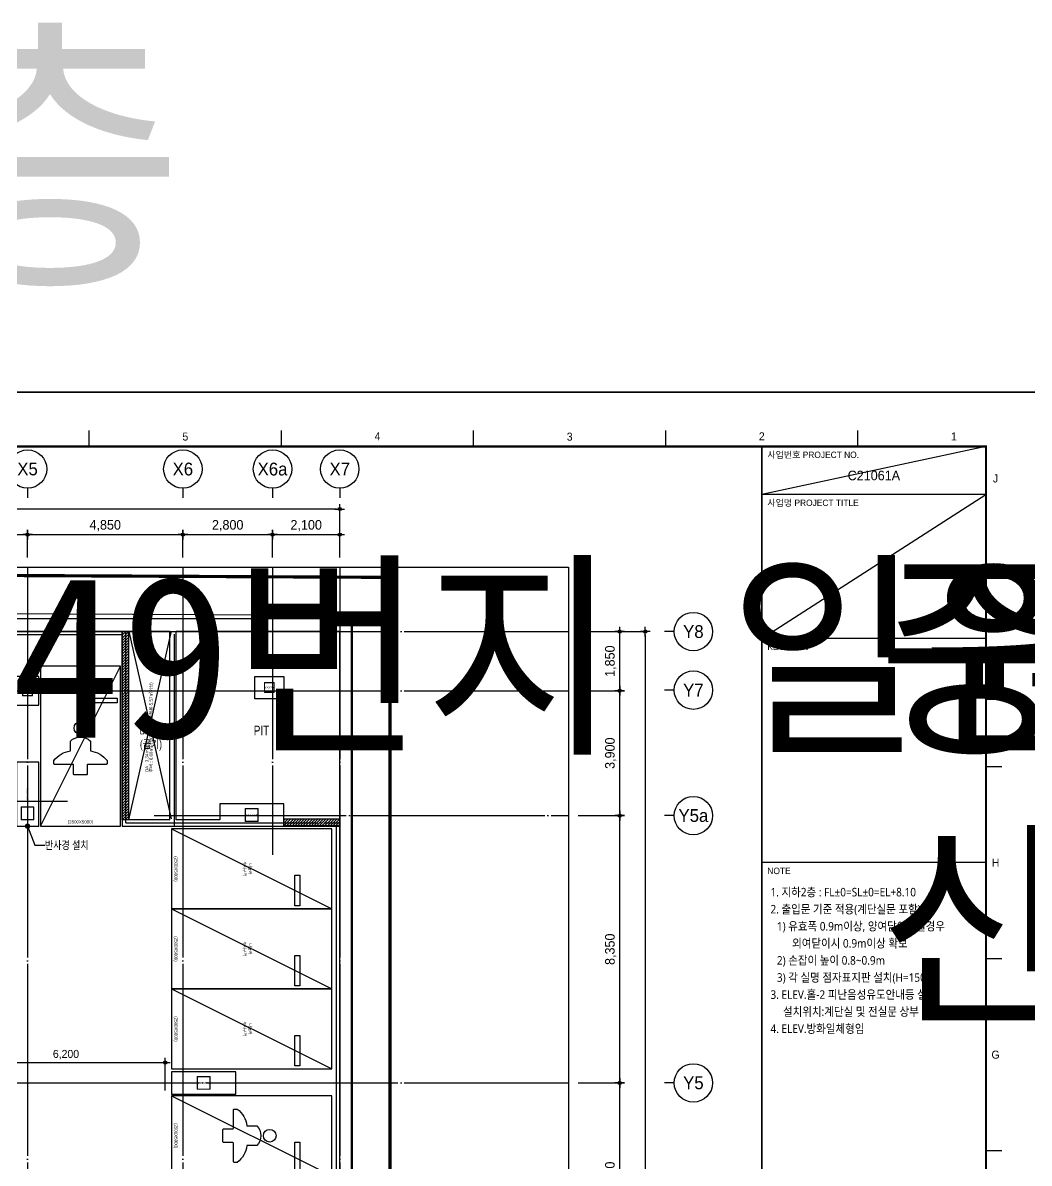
# Model space of a CAD drawing. Header units: millimetres. Extents: x 0 to 1390178, y 0 to 110113.
# Drawn here: x 303924 to 335350, y 35309 to 70935 of the extents above; entities that cross this region are included whole.
import ezdxf
from ezdxf.enums import TextEntityAlignment as Align
from ezdxf.xclip import XClip

# ---------------------------------------------------------------- set-up
doc = ezdxf.new("R2018")
doc.units = ezdxf.units.MM
doc.header["$LTSCALE"] = 100
doc.header["$XCLIPFRAME"] = 0
doc.linetypes.add('X - 평면도$0$CEN', pattern=[62, 60, -1, 0, -1])
doc.linetypes.add('X - 평면도$0$PHANTOM2', pattern=[50, 40, -2, 2, -2, 2, -2])
doc.layers.get('DEFPOINTS').update_dxf_attribs({"color": 145})
for name, color, linetype in [('AA-MKXM', 7, 'Continuous'), ('AA-XXXX-DIMS', 7, 'Continuous'), ('AA-XXXX-NOTE', 3, 'Continuous'), ('AA-XXXX-TEXT', 3, 'Continuous'), ('DIM', 7, 'Continuous'), ('SYM', 7, 'Continuous'), ('X - SHEET$0$AA-BORD-FORM', 7, 'Continuous'), ('X - SHEET$0$AA-BORD-TEXT', 3, 'Continuous'), ('X - 평면도$0$! □-COL', 2, 'Continuous'), ('X - 평면도$0$0-구역계', 1, 'Continuous'), ('X - 평면도$0$A-FIN', 8, 'Continuous'), ('X - 평면도$0$A-OPEN', 9, 'X - 평면도$0$CEN'), ('X - 평면도$0$AA-WAXM-BLOK', 3, 'Continuous'), ('X - 평면도$0$AA-WAXM-CONC', 2, 'Continuous'), ('X - 평면도$0$AA-XXXX-CNTL', 1, 'X - 평면도$0$CEN'), ('X - 평면도$0$AA-XXXX-PARK', 8, 'Continuous'), ('X - 평면도$0$AA-XXXX-PATT', 8, 'Continuous'), ('X - 평면도$0$벽배수판', 6, 'Continuous'), ('수정사항', 6, 'Continuous')]:
    doc.layers.add(name, color=color, linetype=linetype)
doc.layers.add('X - SHEET$0$DEFPOINT', color=165, linetype='Continuous', plot=False)
doc.layers.add('X - 평면도$0$DEFPOINT', color=163, linetype='Continuous', plot=False)
doc.styles.add('HAUD0', font='malgun.ttf')
doc.styles.add('HAUD01', font='Dotum.ttf')
doc.styles.get("Standard").update_dxf_attribs({"font": 'Dotum.ttf'})
doc.styles.add('X - SHEET$0$HAUD01', font='Dotum.ttf')
doc.styles.add('X - 평면도$0$HAUD01', font='Dotum.ttf')
doc.styles.add('X - 평면도$0$STANDARD', font='Dotum.ttf')
doc.dimstyles.new('HAUD-100', dxfattribs={"dimscale": 100, "dimtxt": 3, "dimasz": 1, "dimexe": 0, "dimexo": 3, "dimgap": 1, "dimtad": 1, "dimdec": 0, "dimdsep": 46, "dimlunit": 6, "dimtxsty": 'HAUD01', "dimblk": 'DIMDOT', "dimcen": 2.5, "dimdle": 1.5, "dimclrd": 7, "dimclre": 7, "dimclrt": 3, "dimadec": 0, "dimazin": 0, "dimtfac": 1, "dimtdec": 0, "dimtix": 1, "dimtmove": 2, "dimatfit": 3, "dimfxl": 1, "dimtvp": 1, "dimtolj": 1, "dimtzin": 0, "dimarcsym": 0})
doc.dimstyles.new('HAUD-80', dxfattribs={"dimscale": 100, "dimtxt": 2.5, "dimasz": 0.5, "dimexe": 0, "dimexo": 1.5, "dimgap": 1, "dimtad": 1, "dimdec": 0, "dimdsep": 46, "dimlunit": 6, "dimtxsty": 'HAUD01', "dimblk": 'Z_DOT', "dimcen": 2.5, "dimdle": 1.5, "dimclrd": 7, "dimclre": 7, "dimclrt": 4, "dimadec": 0, "dimazin": 0, "dimtfac": 1, "dimtdec": 0, "dimtix": 1, "dimtmove": 2, "dimatfit": 3, "dimfxl": 1, "dimtvp": 1, "dimtolj": 1, "dimtzin": 0, "dimarcsym": 0})

# ---------------------------------------------------------------- blocks, each defined once
blk = doc.blocks.new('X - SHEET$0$HAUDsheetV')
at = {"layer": 'X - SHEET$0$AA-BORD-FORM', "color": 2}
for p, q in [((541, 577), (541, 582)), ((601, 577), (601, 582)), ((661, 577), (661, 582)), ((721, 577), (721, 582)), ((781, 577), (781, 582)), ((751, 577), (751, 17)), ((821, 537), (826, 537)), ((821, 477), (826, 477)), ((821, 417), (826, 417)), ((821, 357), (826, 357))]:
    blk.add_line(p, q, dxfattribs=at)
at = {"layer": 'X - SHEET$0$AA-BORD-FORM', "color": 3}
for p, q in [((821, 562), (751, 562)), ((821, 517), (751, 517)), ((821, 447), (751, 447))]:
    blk.add_line(p, q, dxfattribs=at)
at = {"layer": 'X - SHEET$0$AA-BORD-FORM', "color": 1}
blk.add_lwpolyline([(1, 0), (841, 0), (841, 594), (1, 594)], close=True, dxfattribs=at)
at = {"layer": 'X - SHEET$0$AA-BORD-FORM', "color": 2, "const_width": 0.682}
blk.add_lwpolyline([(21, 17), (21, 577), (821, 577), (821, 17)], close=True, dxfattribs=at)
at = {"layer": 'X - SHEET$0$AA-BORD-TEXT', "color": 7, "style": 'X - SHEET$0$HAUD01'}
for s, p in [('5', (571, 580.09)), ('4', (631, 580.19)), ('3', (691, 580.06)), ('2', (751, 580.16)), ('1', (811, 580.12)), ('J', (824, 567)), ('I', (824, 507)), ('H', (824, 447)), ('G', (824, 387))]:
    blk.add_text(s, height=2.5, dxfattribs=at).set_placement(p, align=Align.MIDDLE_CENTER)
at = {"layer": 'X - SHEET$0$AA-BORD-TEXT', "color": 3, "style": 'X - SHEET$0$HAUD01'}
for s, p in [('사업번호 PROJECT NO.', (752.75, 573.4)), ('사업명 PROJECT TITLE', (752.75, 558.4)), ('KEY PLAN', (752.75, 513.4)), ('NOTE', (752.75, 443.4))]:
    blk.add_text(s, height=2, rotation=360, dxfattribs=at).set_placement(p)
for tag, p in [('PJCode', (786, 567.94)), ('작성자', (786.11, 194.82)), ('검토자', (786.11, 181.82)), ('최종검토자', (786.11, 168.82)), ('승인자', (786.11, 155.82)), ('일자', (786.83, 144.02)), ('개정번호', (812, 65.92))]:
    blk.add_attdef(tag, text='', height=3, dxfattribs=at).set_placement(p, align=Align.MIDDLE_CENTER)
at = {"layer": 'X - SHEET$0$AA-BORD-TEXT', "color": 3, "lineweight": 30, "flags": 104}
blk.add_attdef('PJTitle', text='', height=4, dxfattribs=at).set_placement((787.25, 536.62), align=Align.MIDDLE_CENTER)
blk = doc.blocks.new('X - SHEET')
at = {"layer": 'X - SHEET$0$DEFPOINT'}
for p, q in [((82000, 57700), (75000, 56200)), ((75000, 51700), (82000, 56200))]:
    blk.add_line(p, q, dxfattribs=at)
ref = blk.add_blockref('X - SHEET$0$HAUDsheetV', (-100, 0), dxfattribs=dict(xscale=100, yscale=100, zscale=100))
ref.add_attrib('PJCode', 'C21061A', dxfattribs={"layer": 'X - SHEET$0$AA-BORD-TEXT', "color": 3, "height": 300, "style": 'X - SHEET$0$HAUD01'}).set_placement((78500, 56794), align=Align.MIDDLE_CENTER)
lines = blk.add_mtext('중랑구 상봉동 116-49번지 일원 2030 청년주택 \\P신축공사', dxfattribs={"layer": 'X - SHEET$0$AA-BORD-TEXT', "color": 3, "insert": (78625, 53662), "char_height": 5056.52, "attachment_point": 1})
ref.add_attrib('PJTitle', '', (78625, 53662), dxfattribs={"flags": 104}).embed_mtext(lines)
blk = doc.blocks.new('A$C07303efd')
at = {"layer": 'AA-XXXX-NOTE', "style": 'HAUD0', "width": 0.9}
for s, p in [('2. 출입문 기준 적용(계단실문 포함)', (408, -2185)), ('1) 유효폭 0.9m이상, 양여닫이문일경우 ', (708, -2985)), ('외여닫이시 0.9m이상 확보', (1421, -3785)), ('2) 손잡이 높이 0.8~0.9m', (708, -4585)), ('3) 각 실명 점자표지판 설치(H=1500)', (708, -5385)), ('3. ELEV.홀-2 피난음성유도안내등 설치', (408, -6185)), ('설치위치:계단실 및 전실문 상부', (993, -6985))]:
    blk.add_text(s, height=400, dxfattribs=at).set_placement(p, align=Align.MIDDLE_LEFT)
blk = doc.blocks.new('DIMDOT')
at = {"layer": 'AA-XXXX-DIMS'}
for p, q in [((-1.5, 0), (1.5, 0)), ((0, -1.5), (0, 1.5))]:
    blk.add_line(p, q, dxfattribs=at)
for radius in [0.5, 0.25]:
    blk.add_circle((0, 0), radius, dxfattribs=at)
blk = doc.blocks.new('*D264')
at = {"color": 7, "lineweight": -2, "transparency": 16777216}
for p, q in [((-46117, 35787), (-46117, 37298)), ((-1667, 37298), (-46017, 37298)), ((-1567, 35787), (-1567, 37298))]:
    blk.add_line(p, q, dxfattribs=at)
at = {"layer": 'DEFPOINTS', "color": 0, "transparency": 16777216}
for p in [(-46117, 37298), (-46117, 35487, 0), (-1567, 35487, 0)]:
    blk.add_point(p, dxfattribs=at)
at = {"color": 7, "lineweight": -2, "transparency": 16777216, "xscale": 100, "yscale": 100, "zscale": 100, "rotation": 180}
blk.add_blockref('DIMDOT', (-46117, 37298), dxfattribs=at)
at = {"color": 7, "lineweight": -2, "transparency": 16777216, "xscale": 100, "yscale": 100, "zscale": 100}
blk.add_blockref('DIMDOT', (-1567, 37298), dxfattribs=at)
at = {"color": 3, "transparency": 16777216, "insert": (-23842, 37577), "char_height": 300, "attachment_point": 5, "style": 'HAUD01'}
blk.add_mtext('\\A1;44,550', dxfattribs=at)
blk = doc.blocks.new('*D268')
at = {"color": 7, "lineweight": -2, "transparency": 16777216}
for p, q in [((-11317, 35787), (-11317, 36498)), ((-11217, 36498), (-6567, 36498)), ((-6467, 35787), (-6467, 36498))]:
    blk.add_line(p, q, dxfattribs=at)
at = {"layer": 'DEFPOINTS', "color": 0, "transparency": 16777216}
for p in [(-6467, 36498), (-11317, 35487, 0), (-6467, 35487, 0)]:
    blk.add_point(p, dxfattribs=at)
at = {"color": 7, "lineweight": -2, "transparency": 16777216, "xscale": 100, "yscale": 100, "zscale": 100, "rotation": 180}
blk.add_blockref('DIMDOT', (-11317, 36498), dxfattribs=at)
at = {"color": 7, "lineweight": -2, "transparency": 16777216, "xscale": 100, "yscale": 100, "zscale": 100}
blk.add_blockref('DIMDOT', (-6467, 36498), dxfattribs=at)
at = {"color": 3, "transparency": 16777216, "insert": (-8892, 36777), "char_height": 300, "attachment_point": 5, "style": 'HAUD01'}
blk.add_mtext('\\A1;4,850', dxfattribs=at)
blk = doc.blocks.new('*D269')
at = {"color": 7, "lineweight": -2, "transparency": 16777216}
for p, q in [((-6467, 35787), (-6467, 36498)), ((-6367, 36498), (-3767, 36498)), ((-3667, 35787), (-3667, 36498))]:
    blk.add_line(p, q, dxfattribs=at)
at = {"layer": 'DEFPOINTS', "color": 0, "transparency": 16777216}
for p in [(-3667, 36498), (-6467, 35487, 0), (-3667, 35487, 0)]:
    blk.add_point(p, dxfattribs=at)
at = {"color": 7, "lineweight": -2, "transparency": 16777216, "xscale": 100, "yscale": 100, "zscale": 100, "rotation": 180}
blk.add_blockref('DIMDOT', (-6467, 36498), dxfattribs=at)
at = {"color": 7, "lineweight": -2, "transparency": 16777216, "xscale": 100, "yscale": 100, "zscale": 100}
blk.add_blockref('DIMDOT', (-3667, 36498), dxfattribs=at)
at = {"color": 3, "transparency": 16777216, "insert": (-5067, 36777), "char_height": 300, "attachment_point": 5, "style": 'HAUD01'}
blk.add_mtext('\\A1;2,800', dxfattribs=at)
blk = doc.blocks.new('*D288')
at = {"color": 7, "lineweight": -2, "transparency": 16777216}
for p, q in [((5874, 31621), (7174, 31621)), ((7174, 27821), (7174, 31521)), ((5874, 27721), (7174, 27721))]:
    blk.add_line(p, q, dxfattribs=at)
at = {"layer": 'DEFPOINTS', "color": 0, "transparency": 16777216}
for p in [(5574, 31621, 0), (7174, 31621), (5574, 27721, 0)]:
    blk.add_point(p, dxfattribs=at)
at = {"color": 7, "lineweight": -2, "transparency": 16777216, "xscale": 100, "yscale": 100, "zscale": 100}
for p, rotation in [((7174, 31621), 90), ((7174, 27721), 270)]:
    blk.add_blockref('DIMDOT', p, dxfattribs=dict(at, rotation=rotation))
at = {"color": 3, "transparency": 16777216, "insert": (6895, 29671), "char_height": 300, "attachment_point": 5, "rotation": 90, "style": 'HAUD01'}
blk.add_mtext('\\A1;3,900', dxfattribs=at)
blk = doc.blocks.new('*D289')
at = {"color": 7, "lineweight": -2, "transparency": 16777216}
for p, q in [((5874, 33471), (7974, 33471)), ((7974, 33371), (7974, -13459)), ((5874, -13559), (7974, -13559))]:
    blk.add_line(p, q, dxfattribs=at)
at = {"layer": 'DEFPOINTS', "color": 0, "transparency": 16777216}
for p in [(5574, 33471, 0), (5574, -13559, 0), (7974, -13559)]:
    blk.add_point(p, dxfattribs=at)
at = {"color": 7, "lineweight": -2, "transparency": 16777216, "xscale": 100, "yscale": 100, "zscale": 100}
for p, rotation in [((7974, 33471), 90), ((7974, -13559), 270)]:
    blk.add_blockref('DIMDOT', p, dxfattribs=dict(at, rotation=rotation))
at = {"color": 3, "transparency": 16777216, "insert": (7695, 9956), "char_height": 300, "attachment_point": 5, "rotation": 90, "style": 'HAUD01'}
blk.add_mtext('\\A1;47,030', dxfattribs=at)
blk = doc.blocks.new('*D290')
at = {"color": 7, "lineweight": -2, "transparency": 16777216}
for p, q in [((5874, 33471), (7174, 33471)), ((7174, 31721), (7174, 33371)), ((5874, 31621), (7174, 31621))]:
    blk.add_line(p, q, dxfattribs=at)
at = {"layer": 'DEFPOINTS', "color": 0, "transparency": 16777216}
for p in [(5574, 33471, 0), (7174, 33471), (5574, 31621, 0)]:
    blk.add_point(p, dxfattribs=at)
at = {"color": 7, "lineweight": -2, "transparency": 16777216, "xscale": 100, "yscale": 100, "zscale": 100}
for p, rotation in [((7174, 33471), 90), ((7174, 31621), 270)]:
    blk.add_blockref('DIMDOT', p, dxfattribs=dict(at, rotation=rotation))
at = {"color": 3, "transparency": 16777216, "insert": (6895, 32546), "char_height": 300, "attachment_point": 5, "rotation": 90, "style": 'HAUD01'}
blk.add_mtext('\\A1;1,850', dxfattribs=at)
blk = doc.blocks.new('*D291')
at = {"color": 7, "lineweight": -2, "transparency": 16777216}
for p, q in [((5874, 27721), (7174, 27721)), ((7174, 19471), (7174, 27621)), ((5874, 19371), (7174, 19371))]:
    blk.add_line(p, q, dxfattribs=at)
at = {"layer": 'DEFPOINTS', "color": 0, "transparency": 16777216}
for p in [(5574, 27721, 0), (7174, 27721), (5574, 19371, 0)]:
    blk.add_point(p, dxfattribs=at)
at = {"color": 7, "lineweight": -2, "transparency": 16777216, "xscale": 100, "yscale": 100, "zscale": 100}
for p, rotation in [((7174, 27721), 90), ((7174, 19371), 270)]:
    blk.add_blockref('DIMDOT', p, dxfattribs=dict(at, rotation=rotation))
at = {"color": 3, "transparency": 16777216, "insert": (6895, 23546), "char_height": 300, "attachment_point": 5, "rotation": 90, "style": 'HAUD01'}
blk.add_mtext('\\A1;8,350', dxfattribs=at)
blk = doc.blocks.new('*D294')
at = {"color": 7, "lineweight": -2, "transparency": 16777216}
for p, q in [((5874, 19371), (7174, 19371)), ((7174, 13571), (7174, 19271)), ((5874, 13471), (7174, 13471))]:
    blk.add_line(p, q, dxfattribs=at)
at = {"layer": 'DEFPOINTS', "color": 0, "transparency": 16777216}
for p in [(5574, 19371, 0), (7174, 19371), (5574, 13471, 0)]:
    blk.add_point(p, dxfattribs=at)
at = {"color": 7, "lineweight": -2, "transparency": 16777216, "xscale": 100, "yscale": 100, "zscale": 100}
for p, rotation in [((7174, 19371), 90), ((7174, 13471), 270)]:
    blk.add_blockref('DIMDOT', p, dxfattribs=dict(at, rotation=rotation))
at = {"color": 3, "transparency": 16777216, "insert": (6895, 16421), "char_height": 300, "attachment_point": 5, "rotation": 90, "style": 'HAUD01'}
blk.add_mtext('\\A1;5,900', dxfattribs=at)
blk = doc.blocks.new('*D301')
at = {"color": 7, "lineweight": -2, "transparency": 16777216}
for p, q in [((-13717, 35787), (-13717, 36498)), ((-13617, 36498), (-11417, 36498)), ((-11317, 35787), (-11317, 36498))]:
    blk.add_line(p, q, dxfattribs=at)
at = {"layer": 'DEFPOINTS', "color": 0, "transparency": 16777216}
for p in [(-11317, 36498), (-13717, 35487), (-11317, 35487)]:
    blk.add_point(p, dxfattribs=at)
at = {"color": 7, "lineweight": -2, "transparency": 16777216, "xscale": 100, "yscale": 100, "zscale": 100, "rotation": 180}
blk.add_blockref('DIMDOT', (-13717, 36498), dxfattribs=at)
at = {"color": 7, "lineweight": -2, "transparency": 16777216, "xscale": 100, "yscale": 100, "zscale": 100}
blk.add_blockref('DIMDOT', (-11317, 36498), dxfattribs=at)
at = {"color": 3, "transparency": 16777216, "insert": (-12517, 36777), "char_height": 300, "attachment_point": 5, "style": 'HAUD01'}
blk.add_mtext('\\A1;2,400', dxfattribs=at)
blk = doc.blocks.new('*D302')
at = {"color": 7, "lineweight": -2, "transparency": 16777216}
for p, q in [((-3667, 35787), (-3667, 36498)), ((-3567, 36498), (-1667, 36498)), ((-1567, 35787), (-1567, 36498))]:
    blk.add_line(p, q, dxfattribs=at)
at = {"layer": 'DEFPOINTS', "color": 0, "transparency": 16777216}
for p in [(-1567, 36498), (-3667, 35487), (-1567, 35487)]:
    blk.add_point(p, dxfattribs=at)
at = {"color": 7, "lineweight": -2, "transparency": 16777216, "xscale": 100, "yscale": 100, "zscale": 100, "rotation": 180}
blk.add_blockref('DIMDOT', (-3667, 36498), dxfattribs=at)
at = {"color": 7, "lineweight": -2, "transparency": 16777216, "xscale": 100, "yscale": 100, "zscale": 100}
blk.add_blockref('DIMDOT', (-1567, 36498), dxfattribs=at)
at = {"color": 3, "transparency": 16777216, "insert": (-2617, 36777), "char_height": 300, "attachment_point": 5, "style": 'HAUD01'}
blk.add_mtext('\\A1;2,100', dxfattribs=at)
blk = doc.blocks.new('Z_DOT')
at = {"layer": 'DIM', "color": 0}
for p, q in [((-3, 0), (3, 0)), ((0, -3), (0, 3))]:
    blk.add_line(p, q, dxfattribs=at)
for radius in [1.05, 0.525]:
    blk.add_circle((0, 0), radius, dxfattribs=at)
blk = doc.blocks.new('*D56')
at = {"layer": 'DEFPOINTS', "color": 0, "transparency": 16777216}
for p in [(308372, 38450), (302172, 37429), (308372, 37429)]:
    blk.add_point(p, dxfattribs=at)
at = {"layer": 'DIM', "color": 7, "lineweight": -2, "transparency": 16777216}
for p, q in [((302172, 37579), (302172, 38450)), ((302222, 38450), (308322, 38450)), ((308372, 37579), (308372, 38450))]:
    blk.add_line(p, q, dxfattribs=at)
at = {"layer": 'DIM', "color": 7, "lineweight": -2, "transparency": 16777216, "xscale": 50, "yscale": 50, "zscale": 50, "rotation": 180}
blk.add_blockref('Z_DOT', (302172, 38450), dxfattribs=at)
at = {"layer": 'DIM', "color": 7, "lineweight": -2, "transparency": 16777216, "xscale": 50, "yscale": 50, "zscale": 50}
blk.add_blockref('Z_DOT', (308372, 38450), dxfattribs=at)
at = {"layer": 'DIM', "color": 4, "transparency": 16777216, "insert": (305272, 38699), "char_height": 250, "attachment_point": 5, "style": 'HAUD01'}
blk.add_mtext('\\A1;6,200', dxfattribs=at)
blk = doc.blocks.new('X - 평면도$0$A$C131C07CB')
at = {"layer": 'X - 평면도$0$0-구역계', "color": 1, "linetype": 'X - 평면도$0$PHANTOM2', "const_width": 100, "flags": 128}
blk.add_lwpolyline([(50108, 50546), (32940, 50631), (27658, 50496), (20509, 50187), (2300, 48329), (1988, 39918), (1940, 31390), (1399, 24265), (272, 6596), (50, 108), (11256, 50), (11486, 6795), (29909, 7122), (29397, 12805), (50106, 15382)], close=True, dxfattribs=at)
at = {"layer": 'X - 평면도$0$DEFPOINT'}
for points in [[(50108, 50546), (32940, 50631), (27658, 50496), (20509, 50187), (2300, 48329), (1988, 39918), (1940, 31390), (1399, 24265), (272, 6596), (50, 108), (11256, 50), (11486, 6795), (29909, 7122), (29397, 12805), (50106, 15382)], [(48908, 49352), (32952, 49431), (27700, 49296), (20596, 48990), (3461, 47241), (3188, 39892), (3140, 31341), (2596, 24182), (1470, 6537), (1291, 1301), (10096, 1256), (10325, 7974), (28598, 8299), (28098, 13852), (48906, 16442)]]:
    blk.add_lwpolyline(points, close=True, dxfattribs=at)
blk = doc.blocks.new('X - 평면도$0$A$C71146A48')
at = {"layer": 'X - 평면도$0$AA-XXXX-PARK', "ltscale": 5}
blk.add_line((5000, 0), (0, 2500), dxfattribs=at)
for points in [[(5000, 0), (5000, 2500), (0, 2500), (0, 0)], [(1000, 2400), (1150, 2400), (1150, 1450), (1000, 1450)]]:
    blk.add_lwpolyline(points, close=True, dxfattribs=at)
at = {"layer": 'X - 평면도$0$AA-XXXX-PARK', "ltscale": 5, "style": 'X - 평면도$0$HAUD01', "width": 0.9}
for s, p in [('주차구역', (2721, 1250)), ('나눔카', (2550, 1250))]:
    blk.add_text(s, height=100, rotation=90, dxfattribs=at).set_placement(p, align=Align.MIDDLE_CENTER)
at = {"layer": 'X - 평면도$0$DEFPOINT', "style": 'X - 평면도$0$HAUD01', "width": 0.9}
blk.add_text('(2500X5000)', height=100, rotation=90, dxfattribs=at).set_placement((4864, 1250), align=Align.MIDDLE_CENTER)
blk = doc.blocks.new('X - 평면도$0$A$C1829442D')
at = {"layer": 'X - 평면도$0$AA-XXXX-PARK'}
blk.add_line((0, 0), (2500, 5000), dxfattribs=at)
for points in [[(0, 0), (2500, 0), (2500, 5000), (0, 5000)], [(2400, 4000), (2400, 3850), (1450, 3850), (1450, 4000)]]:
    blk.add_lwpolyline(points, close=True, dxfattribs=at)
at = {"layer": 'X - 평면도$0$AA-XXXX-PARK', "elevation": 0}
blk.add_lwpolyline([(939, 2351), (939, 2661, -0.208559), (1250, 2782, -0.208559), (1561, 2661), (1561, 2351, -0.196166), (2084, 2048), (2084, 1958, -0.414214), (2056, 1930), (1490, 1930, 0.414214), (1462, 1903), (1462, 1628, -0.414214), (1435, 1600), (1065, 1600, -0.414214), (1038, 1628), (1038, 1903, 0.414214), (1010, 1930), (444, 1930, -0.414214), (416, 1958), (416, 2048, -0.196166)], format="xyb", close=True, dxfattribs=at)
at = {"layer": 'X - 평면도$0$AA-XXXX-PARK'}
blk.add_circle((1250, 3064, 0), 197, dxfattribs=at)
at = {"layer": 'X - 평면도$0$DEFPOINT', "style": 'X - 평면도$0$HAUD01', "width": 0.9}
blk.add_text('(2500X5000)', height=100, dxfattribs=at).set_placement((1250, 134), align=Align.MIDDLE_CENTER)
blk = doc.blocks.new('X - 평면도$0$ㅁ-400X400X9X9')
at = {"layer": 'X - 평면도$0$! □-COL', "lineweight": 9, "flags": 128}
for points in [[(143814, 359875), (144214, 359875), (144214, 359884), (143814, 359884)], [(143814, 359493), (143823, 359493), (143823, 359875), (143814, 359875)], [(144214, 359493), (144205, 359493), (144205, 359875), (144214, 359875)], [(143814, 359493), (144214, 359493), (144214, 359484), (143814, 359484)]]:
    blk.add_lwpolyline(points, close=True, dxfattribs=at)
blk = doc.blocks.new('X - 평면도$0$A$C69CA1AF6')
blk.add_blockref('X - 평면도$0$ㅁ-400X400X9X9', (-149832, -340313))
blk = doc.blocks.new('X - 평면도$0$ㅁ-310X310X9X9')
at = {"layer": 'X - 평면도$0$! □-COL', "lineweight": 9, "elevation": 0, "flags": 128}
for points in [[(295854, -66584), (296164, -66584), (296164, -66575), (295854, -66575)], [(295854, -66876), (295863, -66876), (295863, -66584), (295854, -66584)], [(296164, -66876), (296155, -66876), (296155, -66584), (296164, -66584)], [(295854, -66876), (296164, -66876), (296164, -66885), (295854, -66885)]]:
    blk.add_lwpolyline(points, close=True, dxfattribs=at)
blk = doc.blocks.new('X - 평면도$0$A$C74DE3231')
for name, p in [('X - 평면도$0$ㅁ-310X310X9X9', (-321626, 98351, 0)), ('X - 평면도$0$ㅁ-310X310X9X9', (-315726, 98351, 0)), ('X - 평면도$0$ㅁ-310X310X9X9', (-307326, 98351, 0)), ('X - 평면도$0$ㅁ-310X310X9X9', (-299776, 98451, 0)), ('X - 평면도$0$ㅁ-400X400X9X9', (-169632, -331893)), ('X - 평면도$0$ㅁ-400X400X9X9', (-163732, -331893)), ('X - 평면도$0$ㅁ-400X400X9X9', (-155332, -331893)), ('X - 평면도$0$ㅁ-400X400X9X9', (-148332, -331943))]:
    blk.add_blockref(name, p)
blk = doc.blocks.new('X - 평면도$0$A$Cffe2dd20')
at = {"layer": 'X - 평면도$0$AA-WAXM-CONC'}
for p, q in [((-1167, 33871), (-26952, 33871)), ((-1167, 2274), (-1167, 33871)), ((-6877, 33471), (-26933, 33471)), ((-6877, 27591), (-6877, 33471)), ((-1567, 33471), (-6677, 33471)), ((-6677, 27591), (-6677, 33471)), ((-1567, 2916), (-1567, 33471)), ((-6877, 27591), (-8367, 27591)), ((-8367, 27591), (-8367, 27391)), ((-5317, 27591), (-6677, 27591)), ((-8367, 27391), (-5317, 27391))]:
    blk.add_line(p, q, dxfattribs=at)
blk = doc.blocks.new('X - 평면도$0$B4~1F_COL')
at = {"layer": 'X - 평면도$0$AA-WAXM-CONC'}
for p, q in [((-54328, -23827), (-55028, -23827)), ((-54328, -24727), (-54328, -23827)), ((-55028, -24727), (-54328, -24727))]:
    blk.add_line(p, q, dxfattribs=at)
for points in [[(-46678, -24527), (-47578, -24527), (-47578, -23827), (-46678, -23827)], [(-54328, -28507), (-54328, -26507), (-55028, -26507), (-55028, -28507)], [(-50178, -36877), (-48178, -36877), (-48178, -36177), (-50178, -36177)]]:
    blk.add_lwpolyline(points, close=True, dxfattribs=at)
blk.add_lwpolyline([(-48678, -28507), (-48678, -28507), (-46678, -28507), (-46678, -27807), (-48678, -27807), (-48678, -28307)], dxfattribs=at)
at = {"layer": 'X - 평면도$0$DEFPOINT', "style": 'X - 평면도$0$STANDARD'}
for s, p in [('(900X700)', (-47128, -24177)), ('(700X900)', (-54678, -24277)), ('(2000X700)', (-47678, -28157)), ('(1600X700)', (-49178, -36527))]:
    blk.add_text(s, height=50, dxfattribs=at).set_placement(p, align=Align.MIDDLE_CENTER)
blk.add_text('(2000X700)', height=50, rotation=90, dxfattribs=at).set_placement((-54678, -27507), align=Align.MIDDLE_CENTER)
blk = doc.blocks.new('X - 평면도$0$A$C9949ff83')
at = {"layer": 'DEFPOINTS'}
for points in [[(0, 59400), (84000, 59400), (84000, 0), (0, 0)], [(2000, 1700), (75000, 1700), (75000, 57700), (2000, 57700)]]:
    blk.add_lwpolyline(points, close=True, dxfattribs=at)
blk = doc.blocks.new('X - 평면도', base_point=(-475.4, -286.7))
at = {"layer": 'X - 평면도$0$AA-XXXX-PATT'}
h = blk.add_hatch(dxfattribs=at)
h.set_pattern_fill('_USER', color=256, scale=60, angle=45, style=0, pattern_type=0)
h.set_pattern_definition([(45, (126000, -3e-11), (-42.426407, 42.426407), [])])
h.paths.add_polyline_path([(452482, 66673.1), (452292, 66673.1), (452292, 60793.1), (452482, 60793.1)])
h = blk.add_hatch(dxfattribs=at)
h.set_pattern_fill('_USER', color=256, scale=60, angle=45, style=0, pattern_type=0)
h.set_pattern_definition([(45, (1553307.114, 1546557.264), (-42.4264069, 42.4264069), [])])
h.paths.add_polyline_path([(459072, 60813.1), (457322, 60813.1), (457322, 60693.1), (459072, 60693.1)])
h.paths.add_polyline_path([(459072, 60693.1), (457322, 60693.1), (457322, 60613.1), (459072, 60613.1)])
at = {"layer": 'DEFPOINTS'}
blk.add_lwpolyline([(405286.2, 68689.6), (466213.6, 68689.6), (466213.6, 19243.1), (405286.2, 19243.1)], close=True, dxfattribs=at)
at = {"layer": 'X - 평면도$0$A-FIN'}
for p, q in [((452272, 60793.1), (452272, 66673.1)), ((457322, 60593.1), (459072, 60593.1))]:
    blk.add_line(p, q, dxfattribs=at)
at = {"layer": 'X - 평면도$0$A-OPEN'}
for p, q in [((452482, 60793.1), (453812, 66673.1)), ((452482, 66673.1), (453812, 60793.1))]:
    blk.add_line(p, q, dxfattribs=at)
at = {"layer": 'X - 평면도$0$AA-WAXM-BLOK'}
for p, q in [((452292, 60793.1), (452292, 66673.1)), ((452482, 60793.1), (452482, 66673.1)), ((459072, 60813.1), (457322, 60813.1)), ((457322, 60613.1), (459072, 60613.1))]:
    blk.add_line(p, q, dxfattribs=at)
at = {"layer": 'X - 평면도$0$AA-XXXX-CNTL'}
for p, q in [((449322, 68689.6), (449322, 19243.1)), ((454172, 68689.6), (454172, 19243.1)), ((456972, 68689.6), (456972, 59693.1)), ((459072, 68689.6), (459072, 19243.1)), ((405286.2, 66673.1), (466213.6, 66673.1)), ((452387, 60693.1), (452387, 66673.1)), ((453912, 60593.1), (453912, 66673.1)), ((405286.2, 64823.1), (466213.6, 64823.1)), ((405286.2, 61373.1), (450572, 61373.1)), ((453272, 60923.1), (466213.6, 60923.1)), ((452387, 60693.1), (459072, 60693.1)), ((405286.2, 52573.1), (466213.6, 52573.1))]:
    blk.add_line(p, q, dxfattribs=at)
at = {"layer": 'X - 평면도$0$벽배수판'}
for p, q in [((452272, 66573.1), (433711.1, 66573.1)), ((458972, 44788.1), (458972, 60593.1))]:
    blk.add_line(p, q, dxfattribs=at)
for name, p in [('X - 평면도$0$A$C9949ff83', (397249.9, 14755.9)), ('X - 평면도$0$A$Cffe2dd20', (460639.2, 33202.2)), ('X - 평면도$0$A$C1829442D', (449722, 60593.1)), ('X - 평면도$0$B4~1F_COL', (504000, 89100)), ('X - 평면도$0$A$C69CA1AF6', (460639.2, 33202.2)), ('X - 평면도$0$A$C74DE3231', (460639.2, 33202.2))]:
    blk.add_blockref(name, p)
for name, p, rotation in [('X - 평면도$0$A$C71146A48', (458822, 60508.1), 180), ('X - 평면도$0$A$C71146A48', (458822, 58008.1), 180), ('X - 평면도$0$A$C71146A48', (458822, 55508.1), 180), ('X - 평면도$0$A$C1829442D', (453822, 52173.1), 270)]:
    blk.add_blockref(name, p, dxfattribs=dict(rotation=rotation))
at = {"layer": 'DEFPOINTS'}
blk.add_blockref('X - 평면도$0$A$C131C07CB', (410532.9, 17819.8), dxfattribs=at)
at = {"layer": 'X - 평면도$0$DEFPOINT', "style": 'X - 평면도$0$HAUD01'}
for s, p in [('루버 : 6.68㎡이상(개구율:60%%%적용-5.57㎡이상)', (453176.5, 62282.5)), ('DA : 3.34㎡이상', (453046.6, 62282.5))]:
    blk.add_text(s, height=100, rotation=90, dxfattribs=at).set_placement(p, align=Align.MIDDLE_LEFT)
blk = doc.blocks.new('저층부 치수')
at = {"layer": 'DIM'}
for p, q in [((-11317.2, 37948.3, 0), (-11317.2, 37648.3, 0)), ((-6467.2, 37948.3, 0), (-6467.2, 37648.3, 0)), ((-3667.2, 37948.3), (-3667.2, 37648.3)), ((-1567.2, 37948.3, 0), (-1567.2, 37648.3, 0)), ((8874.4, 33470.9, 0), (8574.4, 33470.9, 0)), ((8874.4, 31640.9), (8574.4, 31640.9)), ((8874.4, 27720.9), (8574.4, 27720.9)), ((8874.4, 19370.9), (8574.4, 19370.9))]:
    blk.add_line(p, q, dxfattribs=at)
for centre in [(-11317.2, 38548.3, 0), (-6467.2, 38548.3, 0), (-3667.2, 38548.3), (-1567.2, 38548.3, 0), (9474.4, 33470.9, 0), (9474.4, 31640.9), (9474.4, 27720.9), (9474.4, 19370.9)]:
    blk.add_circle(centre, 600, dxfattribs=at)
at = {"layer": 'DIM', "style": 'HAUD01'}
for s, p in [('X5', (-11317.2, 38548.3, 0)), ('X6', (-6467.2, 38548.3, 0)), ('X6a', (-3667.2, 38548.3)), ('X7', (-1567.2, 38548.3, 0)), ('Y8', (9474.4, 33470.9, 0)), ('Y7', (9474.4, 31640.9)), ('Y5a', (9474.4, 27720.9)), ('Y5', (9474.4, 19370.9))]:
    blk.add_text(s, height=400, dxfattribs=at).set_placement(p, align=Align.MIDDLE)
dim = blk.add_linear_dim(base=(-46117.2, 37298.3, 0), p1=(-1567.2, 35487.4), p2=(-46117.2, 35487.4), dimstyle='HAUD-100')
dim.commit()
dim.dimension.update_dxf_attribs({"geometry": '*D264', "text_midpoint": (-23842.2, 37577.4, 0)})
for p1, p2, picture, middle in [((-13717.2, 35487.4), (-11317.2, 35487.4), '*D301', (-12517.2, 36777.4)), ((-3667.2, 35487.4), (-1567.2, 35487.4), '*D302', (-2617.2, 36777.4))]:
    dim = blk.add_aligned_dim(p1=p1, p2=p2, distance=1010.9, dimstyle='HAUD-100')
    dim.commit()
    dim.dimension.update_dxf_attribs({"geometry": picture, "text_midpoint": middle})
for base, p1, p2, angle, picture, middle in [((-6467.2, 36498.3, 0), (-11317.2, 35487.4), (-6467.2, 35487.4), 180, '*D268', (-8892.2, 36777.4, 0)), ((-3667.2, 36498.3, 0), (-6467.2, 35487.4), (-3667.2, 35487.4), 180, '*D269', (-5067.2, 36777.4, 0)), ((7974.4, -13559.1, 0), (5574.4, 33470.9), (5574.4, -13559.1), 90, '*D289', (7695.3, 9955.9, 0)), ((7174.4, 33470.9, 0), (5574.4, 31620.9), (5574.4, 33470.9), 270, '*D290', (6895.3, 32545.9, 0)), ((7174.4, 31620.9, 0), (5574.4, 27720.9), (5574.4, 31620.9), 270, '*D288', (6895.3, 29670.9, 0)), ((7174.4, 27720.9, 0), (5574.4, 19370.9), (5574.4, 27720.9), 270, '*D291', (6895.3, 23545.9, 0)), ((7174.4, 19370.9, 0), (5574.4, 13470.9), (5574.4, 19370.9), 270, '*D294', (6895.3, 16420.9, 0))]:
    dim = blk.add_linear_dim(base=base, p1=p1, p2=p2, angle=angle, dimstyle='HAUD-100')
    dim.commit()
    dim.dimension.update_dxf_attribs({"geometry": picture, "text_midpoint": middle})

msp = doc.modelspace()

# ---------------------------------------------------------------- block references
ref = msp.add_blockref('X - 평면도', (-145725.3, -15042.6))
XClip(ref).set_block_clipping_path([(397249.9173510048, 14755.918494578), (481249.9173510048, 74155.918494578)])

# ---------------------------------------------------------------- texts
at = {"layer": 'AA-MKXM', "style": 'HAUD01'}
msp.add_text('지하2층', height=6666.67, dxfattribs=at).set_placement((294000, 66730), align=Align.MIDDLE_CENTER)

# ---------------------------------------------------------------- next in the draw order: linework, layer by layer
at = {"layer": 'SYM'}
for p, q in [((304072.1, 45837.2), (304301.5, 45242.7)), ((304301.5, 45242.7), (304616, 45242.7))]:
    msp.add_line(p, q, dxfattribs=at)
at = {"layer": 'SYM', "const_width": 83.2}
msp.add_lwpolyline([(304072.1, 45795.5, 1), (304072.1, 45878.9, 1)], format="xyb", close=True, dxfattribs=at)

# ---------------------------------------------------------------- next in the draw order: block references
for name, p in [('X - SHEET', (168000, 0)), ('X - SHEET', (252000, 0)), ('저층부 치수', (315389.3, 18446.3))]:
    msp.add_blockref(name, p)
at = {"layer": '수정사항', "xscale": 0.6666666666666666, "yscale": 0.6666666666666666, "zscale": 0.6666666666666666}
msp.add_blockref('A$C07303efd', (327000, 44700), dxfattribs=at)

# ---------------------------------------------------------------- next in the draw order: texts
at = {"layer": 'AA-XXXX-NOTE', "color": 2, "style": 'HAUD0', "width": 0.9}
msp.add_text('1. 지하2층 : FL%%P0=SL±0=EL+8.10', height=266.667, dxfattribs=at).set_placement((327272.3, 43776.4), align=Align.MIDDLE_LEFT)
at = {"layer": 'AA-XXXX-NOTE', "style": 'HAUD0', "width": 0.9}
msp.add_text('4. ELEV.방화일체형임', height=266.667, dxfattribs=at).set_placement((327272.3, 39509.7), align=Align.MIDDLE_LEFT)
at = {"layer": 'AA-XXXX-TEXT', "style": 'HAUD01', "width": 0.8}
for s, height, p in [('DA#4', 250, (307897.1, 48827.2)), ('PIT', 300, (311378.3, 48827.2)), ('(급기)', 250, (307925.8, 48399.4))]:
    msp.add_text(s, height=height, dxfattribs=at).set_placement(p, align=Align.MIDDLE_CENTER)
msp.add_text('반사경 설치', height=250, dxfattribs=at).set_placement((304616, 45242.7), align=Align.MIDDLE_LEFT)

# ---------------------------------------------------------------- next in the draw order: dimensions: what is measured, and where the dimension line sits
at = {"layer": 'DIM'}
dim = msp.add_aligned_dim(p1=(302172.1, 37428.6), p2=(308372.1, 37428.6), distance=1021, dimstyle='HAUD-80', dxfattribs=at)
dim.commit()
dim.dimension.update_dxf_attribs({"geometry": '*D56', "text_midpoint": (305272.1, 38698.9)})

doc.saveas('drawing.dxf')
